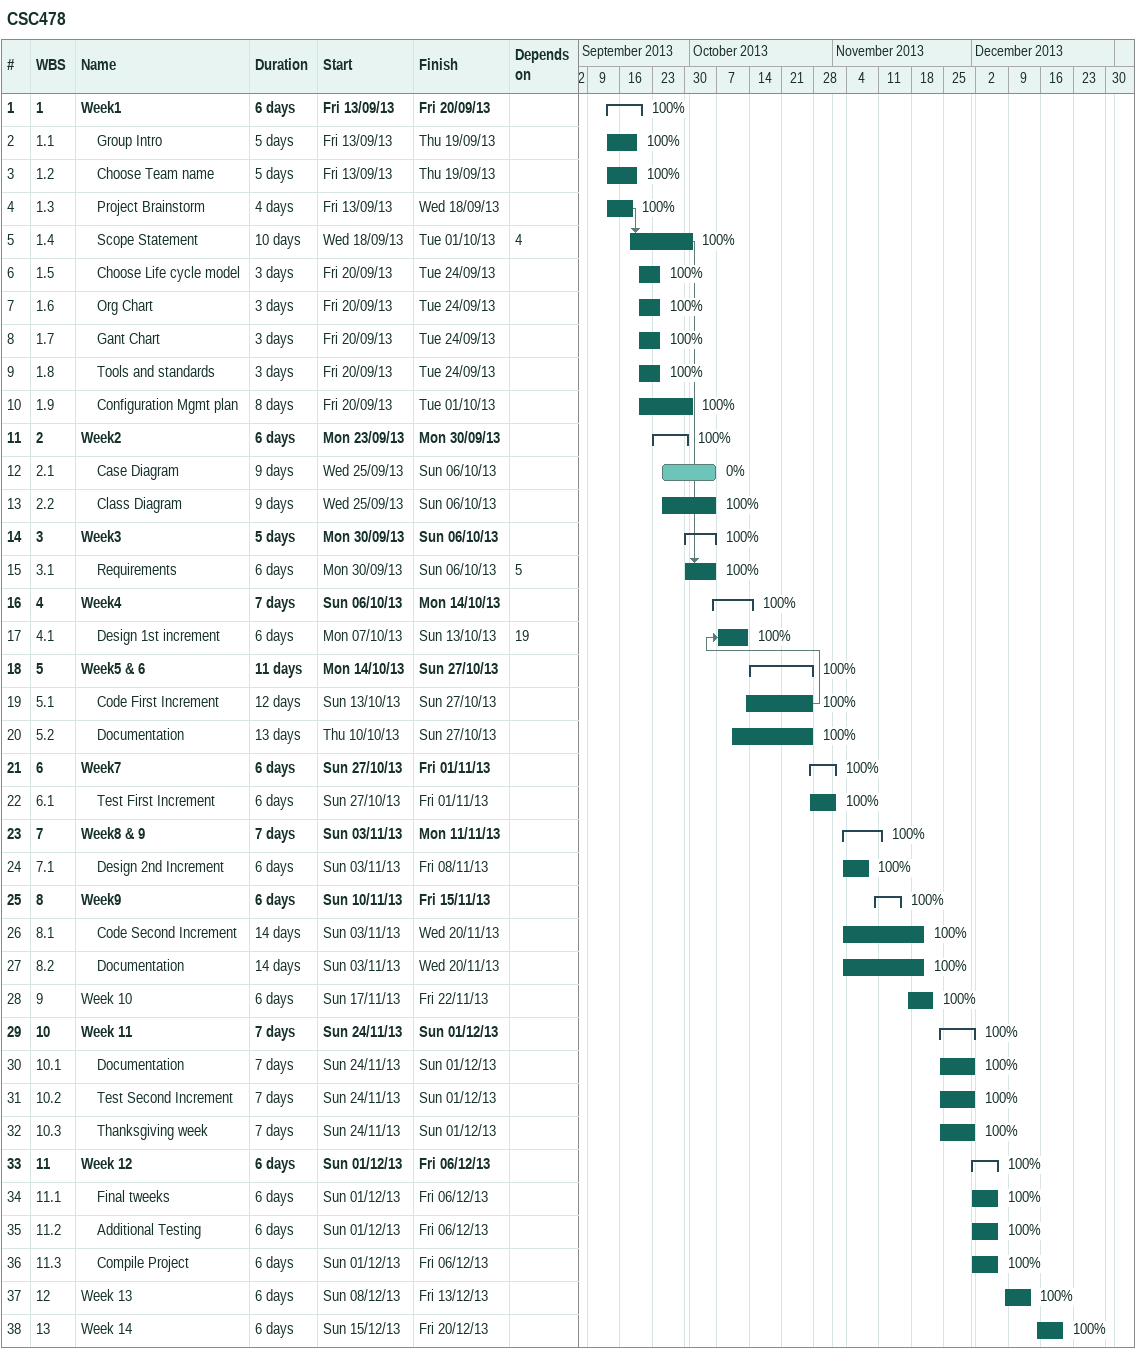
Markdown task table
CSC478

| ID | WBS | Task | Duration | Start | Finish | Predecessors | % complete |
|---|---|---|---|---|---|---|---|
| 1 | 1 | **Week1** | 6d | 2013-09-13 | 2013-09-20 |  | 100 |
| 2 | 1.1 | Group Intro | 5d | 2013-09-13 | 2013-09-19 |  | 100 |
| 3 | 1.2 | Choose Team name | 5d | 2013-09-13 | 2013-09-19 |  | 100 |
| 4 | 1.3 | Project Brainstorm | 4d | 2013-09-13 | 2013-09-18 |  | 100 |
| 5 | 1.4 | Scope Statement | 10d | 2013-09-18 | 2013-10-01 | 4 | 100 |
| 6 | 1.5 | Choose Life cycle model | 3d | 2013-09-20 | 2013-09-24 |  | 100 |
| 7 | 1.6 | Org Chart | 3d | 2013-09-20 | 2013-09-24 |  | 100 |
| 8 | 1.7 | Gant Chart | 3d | 2013-09-20 | 2013-09-24 |  | 100 |
| 9 | 1.8 | Tools and standards | 3d | 2013-09-20 | 2013-09-24 |  | 100 |
| 10 | 1.9 | Configuration Mgmt plan | 8d | 2013-09-20 | 2013-10-01 |  | 100 |
| 11 | 2 | **Week2** | 6d | 2013-09-23 | 2013-09-30 |  | 100 |
| 12 | 2.1 | Case Diagram | 9d | 2013-09-25 | 2013-10-06 |  | 0 |
| 13 | 2.2 | Class Diagram | 9d | 2013-09-25 | 2013-10-06 |  | 100 |
| 14 | 3 | **Week3** | 5d | 2013-09-30 | 2013-10-06 |  | 100 |
| 15 | 3.1 | Requirements | 6d | 2013-09-30 | 2013-10-06 | 5 | 100 |
| 16 | 4 | **Week4** | 7d | 2013-10-06 | 2013-10-14 |  | 100 |
| 17 | 4.1 | Design 1st increment | 6d | 2013-10-07 | 2013-10-13 | 19 | 100 |
| 18 | 5 | **Week5 & 6** | 11d | 2013-10-14 | 2013-10-27 |  | 100 |
| 19 | 5.1 | Code First Increment | 12d | 2013-10-13 | 2013-10-27 |  | 100 |
| 20 | 5.2 | Documentation | 13d | 2013-10-10 | 2013-10-27 |  | 100 |
| 21 | 6 | **Week7** | 6d | 2013-10-27 | 2013-11-01 |  | 100 |
| 22 | 6.1 | Test First Increment | 6d | 2013-10-27 | 2013-11-01 |  | 100 |
| 23 | 7 | **Week8 & 9** | 7d | 2013-11-03 | 2013-11-11 |  | 100 |
| 24 | 7.1 | Design 2nd Increment | 6d | 2013-11-03 | 2013-11-08 |  | 100 |
| 25 | 8 | **Week9** | 6d | 2013-11-10 | 2013-11-15 |  | 100 |
| 26 | 8.1 | Code Second Increment | 14d | 2013-11-03 | 2013-11-20 |  | 100 |
| 27 | 8.2 | Documentation | 14d | 2013-11-03 | 2013-11-20 |  | 100 |
| 28 | 9 | Week 10 | 6d | 2013-11-17 | 2013-11-22 |  | 100 |
| 29 | 10 | **Week 11** | 7d | 2013-11-24 | 2013-12-01 |  | 100 |
| 30 | 10.1 | Documentation | 7d | 2013-11-24 | 2013-12-01 |  | 100 |
| 31 | 10.2 | Test Second Increment | 7d | 2013-11-24 | 2013-12-01 |  | 100 |
| 32 | 10.3 | Thanksgiving week | 7d | 2013-11-24 | 2013-12-01 |  | 100 |
| 33 | 11 | **Week 12** | 6d | 2013-12-01 | 2013-12-06 |  | 100 |
| 34 | 11.1 | Final tweeks | 6d | 2013-12-01 | 2013-12-06 |  | 100 |
| 35 | 11.2 | Additional Testing | 6d | 2013-12-01 | 2013-12-06 |  | 100 |
| 36 | 11.3 | Compile Project | 6d | 2013-12-01 | 2013-12-06 |  | 100 |
| 37 | 12 | Week 13 | 6d | 2013-12-08 | 2013-12-13 |  | 100 |
| 38 | 13 | Week 14 | 6d | 2013-12-15 | 2013-12-20 |  | 100 |
